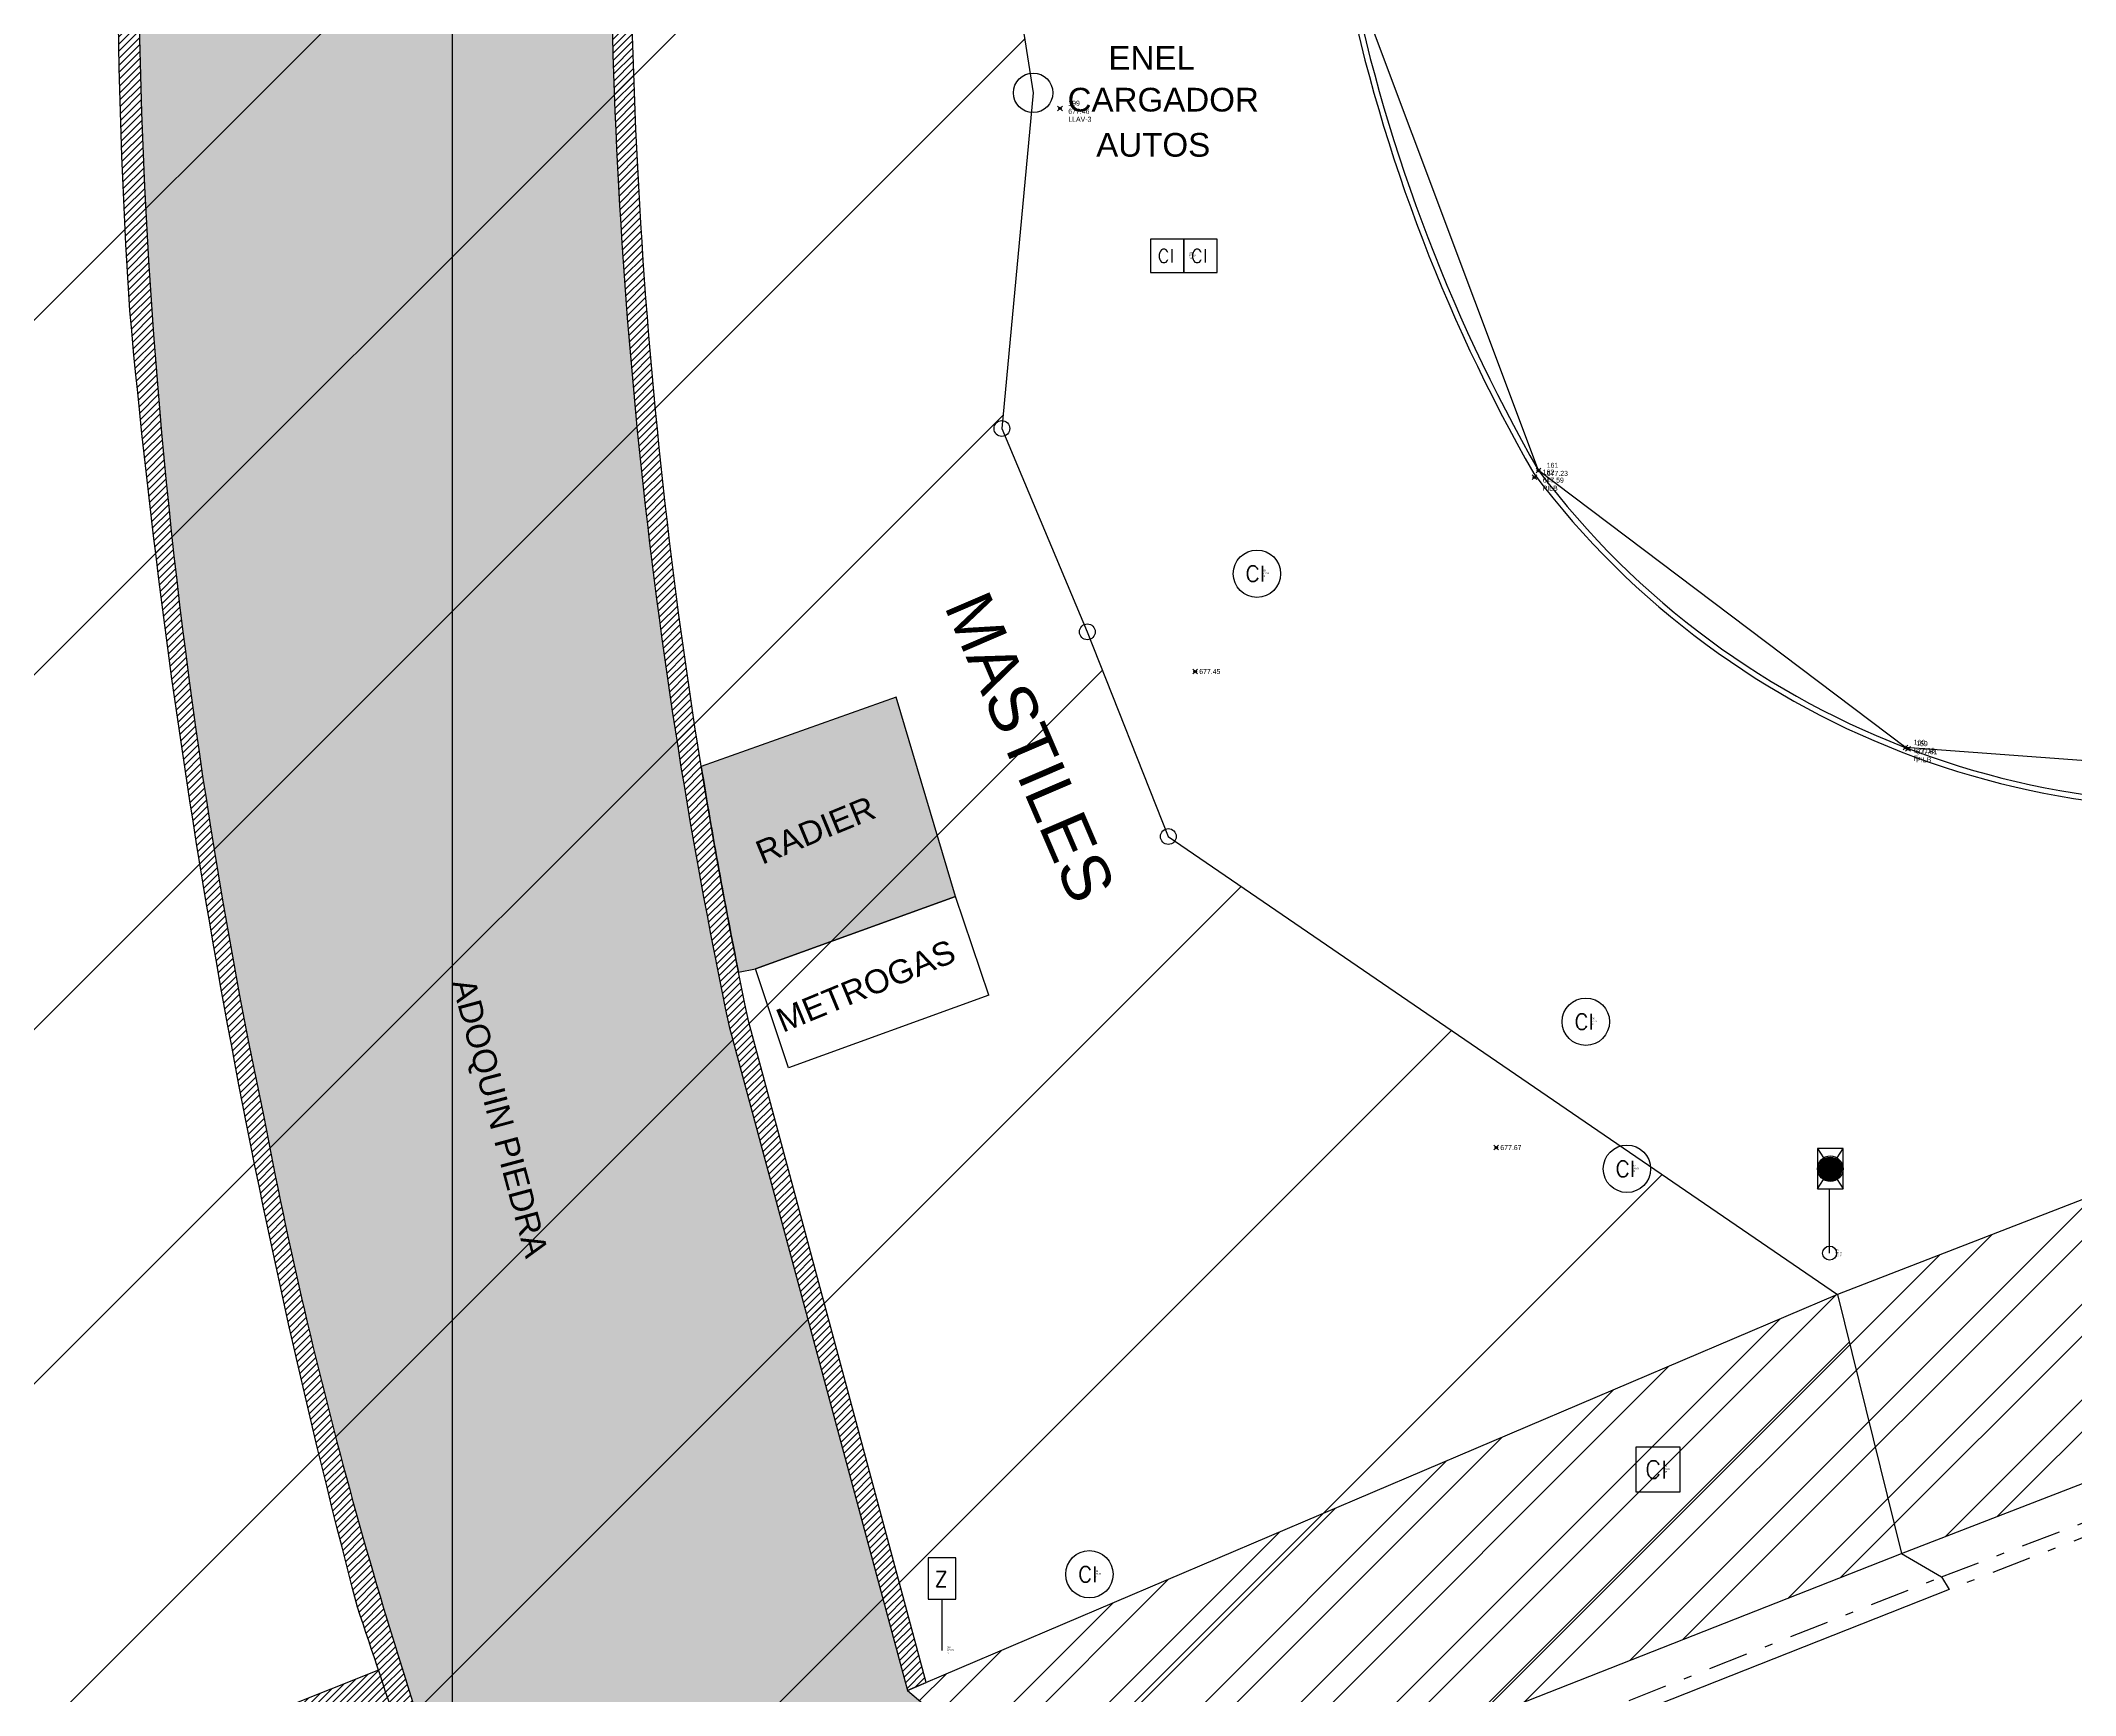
# Model space of a CAD drawing. Extents: x 352140 to 354978, y 6304672 to 6307963.
# Drawn here: x 352594.79 to 352620.55, y 6305463.35 to 6305484.3 of the extents above; entities that cross this region are included whole.
import ezdxf

# ---------------------------------------------------------------- set-up
doc = ezdxf.new("R2010")
doc.units = 0
doc.header["$PDMODE"] = 35
doc.header["$PDSIZE"] = 0.03
for name, pattern in [('DASHED', [19.049999999999997, 12.7, -6.35]), ('DIVIDE', [1.25, 0.5, -0.25, 0, -0.25, 0, -0.25]), ('JPG_DASHDOT', [1, 0.5, -0.25, 0, -0.25])]:
    doc.linetypes.add(name, pattern=pattern)
doc.layers.get('0').update_dxf_attribs({"linetype": 'CONTINUOUS'})
for name, color, linetype in [('0-LEVANTAMIENTO 2020.SEP', 252, 'CONTINUOUS'), ('02_Geo ext_Acotamiento', 7, 'CONTINUOUS'), ('1-CARGADOR DE AUTOS', 7, 'CONTINUOUS'), ('1-coordenadas', 8, 'CONTINUOUS'), ('1-LINEA DE CIERRO', 7, 'DIVIDE'), ('1-LINEA EXTERIOR EDIFICIO MADERAS', 252, 'CONTINUOUS'), ('1-MASTIL', 7, 'CONTINUOUS'), ('1-MURO', 7, 'CONTINUOUS'), ('1-PILETA', 131, 'CONTINUOUS'), ('1-RADIER', 251, 'CONTINUOUS'), ('1-VEREDA', 251, 'CONTINUOUS'), ('2-ACHURADO JARDINERA', 252, 'CONTINUOUS'), ('2-ACHURADO MURO', 9, 'CONTINUOUS'), ('2-ACHURADO RADIER', 9, 'CONTINUOUS'), ('2-ACHURADO VEREDA', 252, 'CONTINUOUS'), ('C-TOPO - BORDE - 3', 7, 'CONTINUOUS'), ('TOP-URB-SOLERAS', 2, 'JPG_DASHDOT'), ('V-NODE - 2013', 4, 'CONTINUOUS'), ('V-NODE-TEXT', 1, 'CONTINUOUS'), ('V-NODE-TEXT 2013', 2, 'CONTINUOUS'), ('Z-CI', 253, 'CONTINUOUS'), ('Z-CR', 253, 'CONTINUOUS'), ('Z-CR2', 253, 'CONTINUOUS'), ('Z-PCTV', 253, 'CONTINUOUS'), ('Z-Z', 253, 'CONTINUOUS')]:
    doc.layers.add(name, color=color, linetype=linetype)
doc.styles.add('A', font='arial.ttf', dxfattribs={"height": 2})
doc.styles.add('ROMANS', font='romans.shx', dxfattribs={"width": 0.75})
doc.dimstyles.new('Principal', dxfattribs={"dimscale": 0, "dimtxt": 2, "dimasz": 2, "dimexe": 1, "dimexo": 1, "dimtad": 1, "dimrnd": 0.05, "dimzin": 1, "dimtxsty": 'ROMANS', "dimcen": 2.5, "dimclrt": 2, "dimaunit": 2, "dimadec": 0, "dimazin": 0, "dimtfac": 1, "dimtmove": 0, "dimatfit": 3, "dimfxl": 1, "dimfxlon": 1, "dimarcsym": 0})
pattern_1 = [(45, (0, 0), (-0.0449012806053458, 0.0449012806053458), [])]

# ---------------------------------------------------------------- blocks, each defined once
blk = doc.blocks.new('COORDENADAS')
at = {"layer": '1-coordenadas'}
blk.add_line((420, -900.625), (420, -0.625), dxfattribs=at)
blk = doc.blocks.new('*U289', base_point=(352613.217, 6305470.286))
at = {"layer": 'V-NODE - 2013', "lineweight": -2}
blk.add_point((352613.217, 6305470.286), dxfattribs=at)
at = {"layer": 'V-NODE-TEXT 2013', "color": 0, "linetype": 'ByBlock', "insert": (352613.2686421356, 6305470.286), "char_height": 0.0635, "attachment_point": 4}
blk.add_mtext('677.67', dxfattribs=at)
blk = doc.blocks.new('*U291', base_point=(352609.4050000001, 6305476.315))
at = {"layer": 'V-NODE - 2013', "lineweight": -2}
blk.add_point((352609.4050000001, 6305476.315), dxfattribs=at)
at = {"layer": 'V-NODE-TEXT 2013', "color": 0, "linetype": 'ByBlock', "insert": (352609.4566421357, 6305476.315), "char_height": 0.0635, "attachment_point": 4}
blk.add_mtext('677.45', dxfattribs=at)
blk = doc.blocks.new('*U304', base_point=(352618.43, 6305475.336))
at = {"layer": 'V-NODE - 2013', "lineweight": -2}
blk.add_point((352618.43, 6305475.336), dxfattribs=at)
at = {"layer": 'V-NODE-TEXT 2013', "linetype": 'ByBlock', "char_height": 0.0635}
for s, insert, attachment_point in [('159', (352618.5346078644, 6305475.368892135), 7), ('677.61', (352618.5346078644, 6305475.331392135), 1), ('PILB', (352618.5346078644, 6305475.230392136), 1)]:
    blk.add_mtext(s, dxfattribs=dict(at, insert=insert, attachment_point=attachment_point))
blk = doc.blocks.new('*U305', base_point=(352613.7, 6305478.775))
at = {"layer": 'V-NODE - 2013', "lineweight": -2}
blk.add_point((352613.7, 6305478.775), dxfattribs=at)
at = {"layer": 'V-NODE-TEXT 2013', "linetype": 'ByBlock', "char_height": 0.0635}
for s, insert, attachment_point in [('677.59', (352613.8046078644, 6305478.770392136), 1), ('162', (352613.8046078644, 6305478.807892135), 7), ('PILB', (352613.8046078644, 6305478.669392136), 1)]:
    blk.add_mtext(s, dxfattribs=dict(at, insert=insert, attachment_point=attachment_point))
blk = doc.blocks.new('*U362', base_point=(352607.694, 6305483.447))
at = {"layer": 'V-NODE - 2013', "lineweight": -2}
blk.add_point((352607.694, 6305483.447), dxfattribs=at)
at = {"layer": 'V-NODE-TEXT 2013', "linetype": 'ByBlock', "char_height": 0.0635}
for s, insert, attachment_point in [('677.46', (352607.7986078644, 6305483.442392135), 1), ('199', (352607.7986078644, 6305483.479892135), 7), ('LLAV-3', (352607.7986078644, 6305483.341392135), 1)]:
    blk.add_mtext(s, dxfattribs=dict(at, insert=insert, attachment_point=attachment_point))
blk = doc.blocks.new('*U396', base_point=(352618.398, 6305475.353))
at = {"layer": 'V-NODE - 2013', "lineweight": -2}
blk.add_point((352618.398, 6305475.353), dxfattribs=at)
at = {"layer": 'V-NODE-TEXT 2013', "linetype": 'ByBlock', "char_height": 0.0635}
for s, insert, attachment_point in [('160', (352618.5026078644, 6305475.385892135), 7), ('677.18', (352618.5026078644, 6305475.348392135), 1), ('F', (352618.5026078644, 6305475.247392136), 1)]:
    blk.add_mtext(s, dxfattribs=dict(at, insert=insert, attachment_point=attachment_point))
blk = doc.blocks.new('*U397', base_point=(352613.752, 6305478.861))
at = {"layer": 'V-NODE - 2013', "lineweight": -2}
blk.add_point((352613.752, 6305478.861), dxfattribs=at)
at = {"layer": 'V-NODE-TEXT 2013', "linetype": 'ByBlock', "char_height": 0.0635}
for s, insert, attachment_point in [('677.23', (352613.8566078643, 6305478.856392135), 1), ('161', (352613.8566078643, 6305478.893892135), 7), ('F', (352613.8566078643, 6305478.755392135), 1)]:
    blk.add_mtext(s, dxfattribs=dict(at, insert=insert, attachment_point=attachment_point))
blk = doc.blocks.new('PCTV')
at = {"layer": 'Z-PCTV', "true_color": 0xbdbdbd}
h = blk.add_hatch(color=9, dxfattribs=at)
edge = h.paths.add_edge_path()
edge.add_arc((0.0454772490775213, 6.023784171789885), 0.8250000000000002, 0, 360)
at = {"layer": 'Z-PCTV', "color": 9, "true_color": 0xbdbdbd}
for p, q in [((-0.8668911588611081, 7.463793167844415), (-0.4428259086562321, 6.794482646510005)), ((0.5337804069276899, 6.794482646510005), (0.9578456570161507, 7.463793167844415)), ((-0.8668911588611081, 4.583775173872709), (-0.4428259086562321, 5.253085698932409)), ((-0.0001411712728441, 2.055277138948441), (-0.0001411712728441, 4.583775173872709)), ((0.5337804069276899, 5.253085698932409), (0.9578456570161507, 4.583775173872709)), ((1.164153e-10, 1.8626451e-09), (1.164153e-10, 3.879526246339083))]:
    blk.add_line(p, q, dxfattribs=at)
blk.add_lwpolyline([(0.9578456570161507, 4.583775173872709), (0.9578456570161507, 7.463793167844415), (-0.8668911588611081, 7.463793167844415), (-0.8668911588611081, 4.583775173872709)], close=True, dxfattribs=at)
for centre, radius in [((0.0454772490775213, 6.023784171789885), 0.9123684079669991), ((0.0454772490775213, 6.023784171789885), 0.8250000000000002), ((1.164153e-10, 1.8626451e-09), 0.5)]:
    blk.add_circle(centre, radius, dxfattribs=at)
blk = doc.blocks.new('*U714', base_point=(352617.438, 6305468.95))
at = {"layer": 'Z-PCTV', "linetype": 'ByBlock', "lineweight": -2, "xscale": 0.1773176706723187, "yscale": 0.1773176706723187, "zscale": 0.1773176706723187}
blk.add_blockref('PCTV', (352617.438, 6305468.95), dxfattribs=at)
at = {"layer": 'V-NODE-TEXT', "linetype": 'ByBlock', "char_height": 0.02}
for s, insert, attachment_point in [('908', (352617.5030000001, 6305468.99), 4), ('678.19', (352617.5030000001, 6305468.965000001), 1), ('°PCTV', (352617.5030000001, 6305468.920000002), 4)]:
    blk.add_mtext(s, dxfattribs=dict(at, insert=insert, attachment_point=attachment_point))
blk = doc.blocks.new('Z')
for p, q in [((0.8098501961303555, 5.399038457788265), (-0.8098501961303555, 5.399038457788265)), ((-0.8098501961303555, 5.399038457788265), (-0.8098501961303555, 3)), ((0.8098501961303555, 3), (0.8098501961303555, 5.399038457788265)), ((-0.8098501961303555, 3), (0.8098501961303555, 3)), ((0, 3), (0, 0))]:
    blk.add_line(p, q)
at = {"style": 'ROMANS'}
blk.add_text('Z', height=0.9, rotation=359.9999999999772, dxfattribs=at).set_placement((-0.4369630977835186, 3.705847114517383))
blk = doc.blocks.new('*U752', base_point=(352606.199, 6305463.915))
at = {"layer": 'Z-Z', "linetype": 'ByBlock', "lineweight": -2, "xscale": 0.2179037244193388, "yscale": 0.2179037244193388, "zscale": 0.2179037244193388}
blk.add_blockref('Z', (352606.199, 6305463.915), dxfattribs=at)
at = {"layer": 'V-NODE-TEXT', "linetype": 'ByBlock', "char_height": 0.02}
for s, insert, attachment_point in [('954', (352606.264, 6305463.955), 4), ('677.73', (352606.264, 6305463.930000001), 1), ('°Z', (352606.264, 6305463.885000002), 4)]:
    blk.add_mtext(s, dxfattribs=dict(at, insert=insert, attachment_point=attachment_point))
blk = doc.blocks.new('CR2')
at = {"layer": 'Z-CR2'}
for p, q in [((-1.6875, 0.84375), (-1.6875, -0.84375)), ((0, 0.84375), (-1.6875, 0.84375)), ((0, 0.84375), (0, -0.84375)), ((1.6875, 0.84375), (0, 0.84375)), ((0, -0.84375), (0, 0.84375)), ((1.6875, -0.84375), (1.6875, 0.84375)), ((-1.6875, -0.84375), (0, -0.84375)), ((0, -0.84375), (1.6875, -0.84375))]:
    blk.add_line(p, q, dxfattribs=at)
at = {"layer": 'Z-CR2', "style": 'ROMANS'}
for p in [(-1.332327535268632, -0.3390949674794683), (0.3551724647313677, -0.3390949674794683)]:
    blk.add_text('CI', height=0.675, rotation=359.999999999977, dxfattribs=at).set_placement(p)
blk = doc.blocks.new('*U773', base_point=(352609.262, 6305481.578))
at = {"layer": 'Z-CR2', "linetype": 'ByBlock', "lineweight": -2, "xscale": 0.2499999999999905, "yscale": 0.2499999999999905, "zscale": 0.2499999999999905}
blk.add_blockref('CR2', (352609.262, 6305481.578), dxfattribs=at)
at = {"layer": 'V-NODE-TEXT', "linetype": 'ByBlock', "char_height": 0.02}
for s, insert, attachment_point in [('677.30', (352609.327, 6305481.593), 1), ('1000', (352609.327, 6305481.618), 4), ('°CR2', (352609.327, 6305481.548000001), 4)]:
    blk.add_mtext(s, dxfattribs=dict(at, insert=insert, attachment_point=attachment_point))
blk = doc.blocks.new('CR')
at = {"layer": 'Z-CR', "color": 9, "true_color": 0xbdbdbd}
for p, q in [((-1.125, 1.125), (-1.125, -1.125)), ((1.125, 1.125), (-1.125, 1.125)), ((1.125, -1.125), (1.125, 1.125)), ((-1.125, -1.125), (1.125, -1.125))]:
    blk.add_line(p, q, dxfattribs=at)
at = {"layer": 'Z-CR', "color": 9, "true_color": 0xbdbdbd, "style": 'ROMANS'}
blk.add_text('CI', height=0.9, dxfattribs=at).set_placement((-0.6514367137569934, -0.4521266222000122))
blk = doc.blocks.new('*U777', base_point=(352615.265, 6305466.209))
at = {"layer": 'Z-CI', "linetype": 'ByBlock', "lineweight": -2, "xscale": 0.2499999999999905, "yscale": 0.2499999999999905, "zscale": 0.2499999999999905}
blk.add_blockref('CR', (352615.265, 6305466.209), dxfattribs=at)
at = {"layer": 'V-NODE-TEXT', "linetype": 'ByBlock', "char_height": 0.02}
for s, insert, attachment_point in [('911', (352615.33, 6305466.249), 4), ('678.09', (352615.33, 6305466.224), 1), ('°CR', (352615.33, 6305466.179000001), 4)]:
    blk.add_mtext(s, dxfattribs=dict(at, insert=insert, attachment_point=attachment_point))
blk = doc.blocks.new('CI')
at = {"layer": 'Z-CI'}
blk.add_circle((0, 0), 1.2, dxfattribs=at)
at = {"layer": 'Z-CI', "style": 'ROMANS'}
blk.add_text('CI', height=0.8, rotation=359.999999999977, dxfattribs=at).set_placement((-0.5790548566146754, -0.401890331827417))
blk = doc.blocks.new('*U796', base_point=(352608.066, 6305464.882))
at = {"layer": 'Z-CI', "linetype": 'ByBlock', "lineweight": -2, "xscale": 0.25, "yscale": 0.25, "zscale": 0.25}
blk.add_blockref('CI', (352608.066, 6305464.882), dxfattribs=at)
at = {"layer": 'V-NODE-TEXT', "linetype": 'ByBlock', "char_height": 0.02}
for s, insert, attachment_point in [('996', (352608.131, 6305464.922), 4), ('677.90', (352608.131, 6305464.897000001), 1), ('°CI', (352608.131, 6305464.852000002), 4)]:
    blk.add_mtext(s, dxfattribs=dict(at, insert=insert, attachment_point=attachment_point))
blk = doc.blocks.new('*U797', base_point=(352614.872, 6305470.017))
at = {"layer": 'Z-CI', "linetype": 'ByBlock', "lineweight": -2, "xscale": 0.25, "yscale": 0.25, "zscale": 0.25}
blk.add_blockref('CI', (352614.872, 6305470.017), dxfattribs=at)
at = {"layer": 'V-NODE-TEXT', "linetype": 'ByBlock', "char_height": 0.02}
for s, insert, attachment_point in [('997', (352614.937, 6305470.057), 4), ('678.09', (352614.937, 6305470.032000001), 1), ('°CI', (352614.937, 6305469.987000002), 4)]:
    blk.add_mtext(s, dxfattribs=dict(at, insert=insert, attachment_point=attachment_point))
blk = doc.blocks.new('*U798', base_point=(352614.351, 6305471.88))
at = {"layer": 'Z-CI', "linetype": 'ByBlock', "lineweight": -2, "xscale": 0.25, "yscale": 0.25, "zscale": 0.25}
blk.add_blockref('CI', (352614.351, 6305471.88), dxfattribs=at)
at = {"layer": 'V-NODE-TEXT', "linetype": 'ByBlock', "char_height": 0.02}
for s, insert, attachment_point in [('998', (352614.4160000001, 6305471.92), 4), ('678.02', (352614.4160000001, 6305471.895), 1), ('°CI', (352614.4160000001, 6305471.850000001), 4)]:
    blk.add_mtext(s, dxfattribs=dict(at, insert=insert, attachment_point=attachment_point))
blk = doc.blocks.new('*U799', base_point=(352610.187, 6305477.554))
at = {"layer": 'Z-CI', "linetype": 'ByBlock', "lineweight": -2, "xscale": 0.25, "yscale": 0.25, "zscale": 0.25}
blk.add_blockref('CI', (352610.187, 6305477.554), dxfattribs=at)
at = {"layer": 'V-NODE-TEXT', "linetype": 'ByBlock', "char_height": 0.02}
for s, insert, attachment_point in [('999', (352610.252, 6305477.594), 4), ('677.39', (352610.252, 6305477.569), 1), ('°CI', (352610.252, 6305477.524000001), 4)]:
    blk.add_mtext(s, dxfattribs=dict(at, insert=insert, attachment_point=attachment_point))
blk = doc.blocks.new('*D1356')
at = {"layer": '02_Geo ext_Acotamiento', "color": 0, "lineweight": -2, "transparency": 16777216}
blk.add_line((352474.0926318229, 6305972.204620175), (352473.118785715, 6305978.179346178), dxfattribs=at)
at = {"layer": '02_Geo ext_Acotamiento', "color": 0, "transparency": 16777216}
blk.add_solid([(352473.2832816129, 6305978.206158067), (352472.954289817, 6305978.152534289), (352472.9579143815, 6305979.166321564)], dxfattribs=at)
at = {"layer": '02_Geo ext_Acotamiento', "color": 2, "transparency": 16777216, "insert": (352474.5820595946, 6305974.84452452), "char_height": 1, "attachment_point": 5, "rotation": 279.2574751368675, "style": 'ROMANS'}
blk.add_mtext('R765,10', dxfattribs=at)

msp = doc.modelspace()

# ---------------------------------------------------------------- hatches: boundary and pattern name
at = {"layer": '0-LEVANTAMIENTO 2020.SEP'}
h = msp.add_hatch(dxfattribs=at)
h.set_pattern_fill('ANSI31', color=252)
h.set_pattern_definition([(45, (0, 0), (-2.245064030267288, 2.245064030267288), [])])
h.paths.add_polyline_path([(352458.213, 6305401.216), (352452.5030000001, 6305398.982), (352452.816, 6305399.28), (352452.609, 6305399.636), (352451.638, 6305400.227), (352457.678, 6305402.577), (352457.6890940124, 6305402.79046933), (352457.683, 6305402.996), (352454.252, 6305411.685), (352450.931, 6305420.069), (352447.151, 6305429.404), (352442.008, 6305442.347), (352436.835, 6305455.304), (352430.757, 6305470.685), (352440.792, 6305475.07), (352451.682, 6305479.894), (352465.771, 6305486.18), (352480.216, 6305492.535), (352496.407, 6305499.712), (352513.657, 6305507.299), (352529.161, 6305514.161), (352541.959, 6305519.8), (352561.9270000001, 6305528.675), (352571.449, 6305540.268), (352583.647, 6305555.178), (352598.213, 6305545.789), (352605.453, 6305541.805), (352602.222, 6305538.721), (352606.073, 6305535.813), (352608.645, 6305532.42), (352608.792, 6305532.234), (352608.857, 6305528.43), (352613.727, 6305525.092), (352613.9270000001, 6305524.926), (352609.716, 6305517.616), (352604.317, 6305502.974), (352607.353, 6305483.644), (352606.958, 6305479.393), (352608.039, 6305476.818), (352609.065, 6305474.225), (352617.537, 6305468.424), (352618.346, 6305465.146), (352618.854, 6305464.849), (352618.951, 6305464.69), (352608.801, 6305460.676), (352599.5790000001, 6305457.023), (352587.598, 6305452.326), (352574.209, 6305447), (352559.984, 6305441.387), (352541.368, 6305434.036), (352532.6930000001, 6305430.631), (352523.045, 6305426.8), (352512.509, 6305422.629), (352503.01, 6305418.889), (352490.722, 6305414.053), (352481.682, 6305410.475), (352476.439, 6305408.401), (352468.05, 6305405.104)])
at = {"layer": '1-LINEA EXTERIOR EDIFICIO MADERAS'}
h = msp.add_hatch(dxfattribs=at)
h.set_pattern_fill('ANSI31', color=252, scale=0.5, angle=90)
h.set_pattern_definition([(135, (0, 0), (-1.122532015133644, -1.122532015133644), [])])
h.paths.add_polyline_path([(352509.254, 6305464.349), (352489.235, 6305457.311, 0.0065932781608038), (352483.6259999999, 6305455.312, 0.2256717667101353), (352479.522, 6305451.091, 0.3693588562428354), (352482.833, 6305442.806, 0.1056205978651049), (352487.097, 6305441.999), (352494.7800000001, 6305441.975, 0.0227086098176546), (352512.9859999985, 6305443.076, 0.0092447578093706), (352519.6289999999, 6305443.906, 0.0080692619742306), (352526.9599999997, 6305445.081, 0.0077597449081626), (352532.1899999999, 6305446.09, 0.0031683170952073), (352537.0580000001, 6305447.14, 0.0185215460139237), (352547.9280000001, 6305449.983, -0.0004333161810392), (352550.8871250206, 6305450.916327354, 0.0248304168272112), (352567.4369999997, 6305456.785, 0.0246477398330264), (352573.1510000003, 6305459.473, 0.0650427478036376), (352578.1170000006, 6305463.010000001, 0.0322698784258163), (352582.0680000001, 6305467.188, 0.0662499782069823), (352589.221, 6305481.458, 0.0276415714303562), (352596.215999945, 6305502.436999799, 0.0138277541846846), (352598.7899999999, 6305513.005, 0.018853145310653), (352600.5434682252, 6305523.006413813, 0.1598312307879894), (352600.1129999997, 6305525.357000001, 0.0935265276959309), (352598.113, 6305527.807, 0.3807473771189547), (352588.95, 6305527.551), (352586.8780000001, 6305524.749), (352584.88, 6305521.705), (352583.088, 6305518.971), (352579.4810000001, 6305513.484), (352576.46, 6305508.881), (352569.643, 6305498.477), (352565.382, 6305491.97), (352560.315, 6305485.388), (352555.754, 6305481.548), (352539.433, 6305474.882), (352517.803, 6305467.362)])
at = {"layer": '2-ACHURADO JARDINERA'}
h = msp.add_hatch(dxfattribs=at)
h.set_pattern_fill('CROSS', color=256, scale=0.25)
h.set_pattern_definition([(0, (0, 0), (1.5875, 1.5875), [0.79375, -2.38125]), (90, (0.3968749999767169, -0.396874999627471), (-1.5875, 1.5875), [0.79375, -2.38125])])
h.paths.add_polyline_path([(352807.58, 6305421.813), (352857.313, 6305432.478), (352902.0680000001, 6305442.569), (352944.352, 6305451.754), (352994.7, 6305463.164), (353046.903, 6305475.514), (353092.39, 6305485.729), (353145.758, 6305497.876), (353144.258, 6305503.395), (353100.244, 6305493.41), (353059.279, 6305483.986), (353001.811, 6305470.928), (352950.675, 6305459.264), (352912.85, 6305450.546), (352850.724, 6305436.562), (352806.099, 6305426.903), (352769.806, 6305419.924), (352732.226, 6305412.88), (352692.279, 6305405.033), (352665.5680000001, 6305399.969), (352618.739, 6305391.031, 0.3546274536894559), (352616.2910000001, 6305386.209), (352665.262, 6305394.306), (352713.933, 6305403.621), (352757.54, 6305411.682)])
at = {"layer": '2-ACHURADO MURO'}
h = msp.add_hatch(dxfattribs=at)
h.set_pattern_fill('ANSI31', color=256, scale=0.02)
h.set_pattern_definition(pattern_1)
edge = h.paths.add_edge_path()
edge.add_arc((344661.8497472931, 6302825.394476231), 8364.201529479973, 18.36743993777663, 18.3922060908003)
edge.add_arc((352695.9973650972, 6305489.994936492), 100.4947646353103, 185.1987615133533, 194.715674444628, ccw=False)
edge.add_arc((352673.6391252978, 6305485.80148712), 77.87821733803584, 170.4597917945371, 183.6165667400765, ccw=False)
edge.add_arc((352705.8871725296, 6305474.937748189), 111.6100104921001, 159.2061722836214, 167.7026648189038, ccw=False)
edge.add_line((352601.547, 6305514.56), (352605.592, 6305523.604))
edge.add_line((352605.592, 6305523.604), (352603.3400000001, 6305524.862))
edge.add_line((352603.3400000001, 6305524.862), (352594.96, 6305529.443))
edge.add_line((352594.96, 6305529.443), (352595.0655265738, 6305529.636039224))
edge.add_line((352595.0655265738, 6305529.636039224), (352603.4464105751, 6305525.054555978))
edge.add_line((352603.4464105751, 6305525.054555978), (352605.9436394021, 6305523.659567584))
edge.add_line((352605.9436394021, 6305523.659567584), (352601.77, 6305514.429))
edge.add_line((352601.77, 6305514.429), (352598.743, 6305505.085))
edge.add_arc((352651.9069201864, 6305488.118704786), 55.80553362249491, 162.3004655635887, 177.4649637543866)
edge.add_arc((352670.8964102221, 6305486.044459532), 74.87832526216044, 176.5219800758811, 191.8431047423183)
edge.add_arc((352658.0216826527, 6305482.113894999), 61.48278072278394, 190.7204813498928, 200.0441823061847)
edge.add_line((352600.263, 6305461.041), (352599.983, 6305460.901))
edge.add_line((352599.983, 6305460.901), (352599.939, 6305461.036))
h = msp.add_hatch(dxfattribs=at)
h.set_pattern_fill('ANSI31', color=256, scale=0.02)
h.set_pattern_definition(pattern_1)
edge = h.paths.add_edge_path()
edge.add_arc((352686.9579808219, 6305480.988360007), 85.48630073132017, 148.9413849518528, 154.6299992815649)
edge.add_arc((352688.5745647103, 6305480.221786547), 87.27542854616858, 154.629999283043, 164.8887320147098)
edge.add_arc((352663.669820795, 6305486.225817338), 61.67056801123, 164.2419917390737, 179.2890796451443)
edge.add_arc((352672.2500396794, 6305486.280349662), 70.24963426626013, 179.4203818985459, 191.8796471872569)
edge.add_line((352603.505, 6305471.819), (352605.764, 6305463.41))
edge.add_line((352605.764, 6305463.41), (352606.0000652792, 6305463.510537783))
edge.add_line((352606.0000652792, 6305463.510537783), (352603.7536468498, 6305471.872703596))
edge.add_arc((352672.2554577348, 6305486.275852678), 69.9996342705326, 179.4206163967763, 191.8740126904121, ccw=False)
edge.add_arc((352663.6752388427, 6305486.221320355), 61.42056800774228, 164.2406759045452, 179.2888124588841, ccw=False)
edge.add_arc((352688.5799827561, 6305480.217289564), 87.02542854128218, 154.6299992815437, 164.8896612530922, ccw=False)
edge.add_arc((352686.9633988728, 6305480.983863023), 85.23630073159745, 148.9413849512123, 154.6299992808509, ccw=False)
edge.add_line((352613.94657804, 6305524.958524339), (352613.727, 6305525.092))
h = msp.add_hatch(dxfattribs=at)
h.set_pattern_fill('ANSI31', color=256, scale=0.02)
h.set_pattern_definition(pattern_1)
h.paths.add_polyline_path([(352570.1274895818, 6305460.949764613, 0.0774614702931447), (352573.772, 6305461.139, 0.1473999079227139), (352577.6289999996, 6305463.242, 0.0756206706111342), (352585.7530000001, 6305474.432), (352585.3976518487, 6305474.615651005, -0.0756206706000563), (352577.3443311874, 6305463.523004744, -0.1473999077342437), (352573.6899893192, 6305461.530502553, -0.0779200792229591), (352570.1477481505, 6305461.349815398, 0.0479757873484482), (352569.9721865977, 6305461.351339793, -0.1823020777407098), (352567.5836663992, 6305462.442136424), (352565.4521550501, 6305464.481538142), (352565.3069773008, 6305464.329803436), (352567.765, 6305461.978), (352571.43, 6305456.525), (352572.9742856766, 6305454.519473192, 0.226316466148615), (352574.9928670514, 6305453.567122289), (352584.3139168101, 6305457.280651073), (352591.8263909664, 6305460.311318476), (352591.8290000001, 6305460.305), (352599.2051696932, 6305463.245139983, 1.33459570512e-05), (352599.0643398165, 6305463.668862642), (352576.729, 6305454.766), (352575.547, 6305454.249, -0.3023344200493709), (352573.439, 6305454.899), (352572.0078724309, 6305456.757956519), (352569.57, 6305460.251, -0.5604434843573005)])
at = {"layer": '2-ACHURADO RADIER'}
h = msp.add_hatch(color=256, dxfattribs=at)
h.dxf.hatch_style = 1
h.paths.add_polyline_path([(352613.727, 6305525.092), (352607.0063436303, 6305529.698478636), (352606.8560000001, 6305529.485), (352606.8065884269, 6305529.516598312), (352606.1587634241, 6305528.50356785), (352606.024, 6305528.293), (352605.474, 6305528.645), (352603.4464105751, 6305525.054555978), (352605.9436394021, 6305523.659567584), (352601.77, 6305514.429), (352598.743, 6305505.085, 0.0662643390655127), (352596.156, 6305490.587, 0.0669507830187085), (352597.612, 6305470.677, 0.0407047786815624), (352600.263, 6305461.041), (352599.983, 6305460.901), (352599.796, 6305457.878), (352599.6469070245, 6305457.81831244), (352599.6197320306, 6305457.774975148), (352599.6271688355, 6305457.734852214), (352599.5269142411, 6305457.557983644), (352599.4739845979, 6305457.336406196), (352599.748480088, 6305457.267296766), (352608.764, 6305460.854), (352608.355, 6305461.211), (352605.764, 6305463.41), (352603.505, 6305471.819, -0.0544174198099486), (352602.004, 6305486.991, -0.0657498079904874), (352604.317, 6305502.974, -0.0447920854102137), (352609.7159999539, 6305517.615999904, -0.0248263614728804)])
h.paths.add_polyline_path([(352599.8729213467, 6305457.625284544), (352599.8198354833, 6305457.475270866), (352599.7687464135, 6305457.341525774), (352599.8004023364, 6305457.35490174), (352599.8023034632, 6305457.360448427), (352599.7357377963, 6305457.350541484), (352599.7808807107, 6305457.37631474), (352599.7931010114, 6305457.405283207), (352599.8198354833, 6305457.475270866), (352599.8729213467, 6305457.625284544), (352599.7741929364, 6305457.587205756), (352599.6761138779, 6305457.481288243), (352599.6575946732, 6305457.482996847), (352599.6415615235, 6305457.471734677), (352599.5813905418, 6305457.455072329), (352599.5515281087, 6305457.459323265), (352599.6707252147, 6305457.519364157), (352599.7269340593, 6305457.568080294), (352599.7587818687, 6305457.612040356), (352599.8126707103, 6305457.628758665), (352599.7741929364, 6305457.587205756)], flags=16)
h = msp.add_hatch(color=256, dxfattribs=at)
h.dxf.hatch_style = 1
h.paths.add_polyline_path([(352603.1516052832, 6305475.113130145, 0.0094634943621371), (352603.6235466224, 6305472.50597341), (352603.838, 6305472.549), (352606.3710000001, 6305473.466999999), (352605.6202230418, 6305475.991380449)])
for points in [[(352604.1433589362, 6305465.825350632), (352603.9053445781, 6305465.64518239), (352603.4270368516, 6305466.724216804), (352603.2711624325, 6305466.655193926), (352603.7490524417, 6305465.575974543), (352603.4556763547, 6305465.520835015), (352604.2147624563, 6305464.735342502)], [(352600.9856729412, 6305464.505175804), (352601.2205254623, 6305464.689446593), (352601.7174829707, 6305463.618873484), (352601.8721363446, 6305463.69059047), (352601.3755932813, 6305464.761355768), (352601.6679685079, 6305464.821577216), (352600.8953679878, 6305465.593780967)]]:
    msp.add_hatch(color=256, dxfattribs=at).paths.add_polyline_path(points)
at = {"layer": '2-ACHURADO VEREDA'}
h = msp.add_hatch(dxfattribs=at)
h.set_pattern_fill('ANSI32', color=256, scale=0.09)
h.set_pattern_definition([(45, (0, 0), (-0.6061672881721679, 0.6061672881721679), []), (45, (0.4041117000160739, 0), (-0.6061672881721679, 0.6061672881721679), [])])
h.paths.add_polyline_path([(352778.513, 6305530.641), (352778.682, 6305530.165, 0.3007595365701423), (352781.877, 6305535.88), (352781.4169367487, 6305539.545060242), (352780.967, 6305539.483), (352779.6957734602, 6305548.343635883), (352778.2067668742, 6305548.170730243), (352779.4290520796, 6305539.40398912), (352778.4, 6305538.745), (352779.051, 6305534.166), (352777.12, 6305533.349), (352776.949, 6305533.635), (352767.175, 6305529.661), (352757.695, 6305525.376), (352748.002, 6305520.893), (352737.888, 6305516.144), (352730.032, 6305512.591), (352725.232, 6305511.131), (352711.741, 6305505.751), (352701.822, 6305501.812), (352688.808, 6305496.674), (352675.3780000001, 6305491.326), (352662.77, 6305486.309), (352650.76, 6305481.531), (352641.08, 6305477.675), (352632.611, 6305474.335), (352623.668, 6305470.801), (352617.537, 6305468.424), (352605.764, 6305463.41), (352608.355, 6305461.211), (352618.346, 6305465.146), (352624.871, 6305467.668), (352633.825, 6305471.211), (352642.415, 6305474.593), (352652.307, 6305478.512), (352664.168, 6305483.169), (352676.565, 6305488.051), (352690.331, 6305493.466), (352703.095, 6305498.55), (352713.345, 6305502.582), (352726.41, 6305507.725), (352731.324, 6305509.731), (352740.236, 6305513.341), (352747.826, 6305516.788), (352758.93, 6305522.123), (352768.406, 6305526.356)])

# ---------------------------------------------------------------- linework, layer by layer
at = {"layer": '0-LEVANTAMIENTO 2020.SEP', "flags": 128}
msp.add_lwpolyline([(352583.647, 6305555.178), (352598.213, 6305545.789), (352605.453, 6305541.805), (352602.222, 6305538.721), (352606.073, 6305535.813), (352608.645, 6305532.42), (352608.792, 6305532.234), (352608.857, 6305528.43), (352613.727, 6305525.092), (352613.9270000001, 6305524.926), (352609.716, 6305517.616), (352604.317, 6305502.974), (352607.353, 6305483.644), (352606.958, 6305479.393), (352608.039, 6305476.818), (352609.065, 6305474.225), (352617.537, 6305468.424), (352618.346, 6305465.146), (352618.854, 6305464.849), (352618.951, 6305464.69), (352608.801, 6305460.676), (352599.5790000001, 6305457.023), (352587.598, 6305452.326)], dxfattribs=at)
at = {"layer": '1-CARGADOR DE AUTOS'}
msp.add_circle((352607.353, 6305483.644), 0.25, dxfattribs=at)
at = {"layer": '1-LINEA EXTERIOR EDIFICIO MADERAS', "flags": 128}
msp.add_lwpolyline([(352588.95, 6305527.551, -0.3807473771189547), (352598.113, 6305527.807, -0.0935265277130222), (352600.113, 6305525.357, -0.1600617061994976), (352600.543, 6305523.003, -0.0188467473423367), (352598.79, 6305513.005, -0.0138277539193638), (352596.216, 6305502.437, -0.0276415716914417), (352589.221, 6305481.458, -0.0662499782069886)], format="xyb", dxfattribs=at)
at = {"layer": '1-MASTIL'}
for centre in [(352606.958, 6305479.393), (352608.039, 6305476.818), (352609.065, 6305474.225)]:
    msp.add_circle(centre, 0.1, dxfattribs=at)
at = {"layer": '1-MURO', "flags": 128}
for points in [[(352599.939, 6305461.036, 0.0001080627287496), (352598.799, 6305464.467, -0.0415492509656661), (352595.9160000001, 6305480.889, -0.057470407345569), (352596.838, 6305498.709, -0.0370899361339792), (352601.547, 6305514.56), (352605.592, 6305523.604), (352603.3400000001, 6305524.862), (352594.96, 6305529.443), (352595.0655265738, 6305529.636039224), (352603.4464105751, 6305525.054555978), (352605.9436394021, 6305523.659567584), (352601.77, 6305514.429), (352598.743, 6305505.085, 0.0662643390654985), (352596.156, 6305490.587, 0.0669507830187024), (352597.612, 6305470.677, 0.0407047786815666), (352600.263, 6305461.041), (352599.983, 6305460.901)], [(352613.727, 6305525.092, 0.0248263611580718), (352609.716, 6305517.616, 0.0447920857189945), (352604.317, 6305502.974, 0.065749807990489), (352602.004, 6305486.991, 0.0544174198099505), (352603.505, 6305471.819), (352605.764, 6305463.41), (352606.0000652792, 6305463.510537783), (352603.7536468498, 6305471.872703596, -0.054391735690989), (352602.2594023614, 6305486.983687522, -0.0657544033635674), (352604.5634054621, 6305502.902966821, -0.0447961484284189), (352609.9473079896, 6305517.504387491, -0.0248263611577508), (352613.94657804, 6305524.958524339)]]:
    msp.add_lwpolyline(points, format="xyb", close=True, dxfattribs=at)
msp.add_lwpolyline([(352599.0643398166, 6305463.668862642), (352576.729, 6305454.766), (352575.547, 6305454.249, -0.3023344200493713), (352573.439, 6305454.899), (352572.0078724309, 6305456.757956519), (352569.57, 6305460.251, -0.5469740464784891), (352570.1060000001, 6305460.952, 0.0779200790161218), (352573.772, 6305461.139, 0.147399907942686), (352577.629, 6305463.242, 0.0756206706078784), (352585.7530000001, 6305474.432)], format="xyb", dxfattribs=at)
for points in [[(352606.3710000001, 6305473.466999999), (352603.838, 6305472.549)], [(352606.7910000001, 6305472.216), (352606.3710000001, 6305473.466999999)], [(352604.258, 6305471.298), (352603.838, 6305472.549)], [(352606.7910000001, 6305472.216), (352604.258, 6305471.298)]]:
    msp.add_lwpolyline(points, dxfattribs=at)
at = {"layer": '1-PILETA', "flags": 128}
for points in [[(352627.598, 6305516.285), (352622.3404703923, 6305512.960190223, 0.0731096879175292), (352615.6693882083, 6305505.887332592, 0.1111897802184214), (352611.0554899673, 6305492.270325617, 0.1649140013439508), (352613.6934359524, 6305478.822409449, 0.2948459980388811), (352624.5245796219, 6305474.834755254, 0.1944335499300754), (352631.8560409564, 6305479.983846026, -0.1211603580548818), (352638.4750702734, 6305485.75477864, -0.1211603580548818)], [(352627.64, 6305516.232), (352622.381, 6305512.903, 0.0730657924588067), (352615.728, 6305505.849, 0.1111805307535838), (352611.125, 6305492.262, 0.1648733046864044), (352613.752, 6305478.861, 0.2947275669920426), (352624.509, 6305474.903, 0.1944568839552551), (352631.798, 6305480.023, -0.1211787632995113), (352638.4430000001, 6305485.817, -0.1444331839228263)]]:
    msp.add_lwpolyline(points, format="xyb", dxfattribs=at)
at = {"layer": '1-RADIER'}
msp.add_line((352605.764, 6305463.41), (352608.355, 6305461.211), dxfattribs=at)
msp.add_lwpolyline([(352605.6202230418, 6305475.991380449), (352603.1516052832, 6305475.113130145, 0.0094634943621371), (352603.6235466224, 6305472.50597341), (352603.838, 6305472.549), (352606.3710000001, 6305473.466999999), (352605.6202230418, 6305475.991380449)], format="xyb", close=True, dxfattribs=at)
at = {"layer": '1-VEREDA', "flags": 128}
msp.add_lwpolyline([(352650.76, 6305481.531), (352641.08, 6305477.675), (352632.611, 6305474.335), (352623.668, 6305470.801), (352617.537, 6305468.424), (352605.764, 6305463.41), (352608.355, 6305461.211), (352618.346, 6305465.146), (352624.871, 6305467.668), (352633.825, 6305471.211), (352642.415, 6305474.593), (352652.307, 6305478.512)], dxfattribs=at)
at = {"layer": 'C-TOPO - BORDE - 3', "elevation": 679.37, "flags": 128}
msp.add_lwpolyline([(352650.76, 6305481.531), (352641.08, 6305477.675), (352632.611, 6305474.335), (352624.452, 6305474.813), (352624.509, 6305474.903), (352618.398, 6305475.353), (352613.752, 6305478.861), (352611.347, 6305485.278), (352611.125, 6305492.262), (352612.612, 6305499.135), (352615.728, 6305505.849), (352620.024, 6305510.854), (352622.381, 6305512.903), (352627.64, 6305516.232), (352630.852, 6305517.681), (352636.674, 6305518.961)], dxfattribs=at)
at = {"layer": 'TOP-URB-SOLERAS'}
msp.add_line((352608.764, 6305460.854), (352618.854, 6305464.849), dxfattribs=at)
at = {"layer": 'TOP-URB-SOLERAS', "flags": 128}
for points in [[(352618.854, 6305464.849), (352625.021, 6305467.203), (352634.071, 6305470.766), (352642.562, 6305474.132), (352652.485, 6305478.053), (352662.476, 6305481.993), (352676.698, 6305487.613), (352690.563, 6305493.092), (352703.274, 6305498.078), (352714.385, 6305502.511), (352726.509, 6305507.211), (352731.347, 6305509.152, 0.0221880989906358), (352748.051, 6305516.349, -0.0139917723469164), (352768.25, 6305525.771, -0.0008791284563787), (352778.682, 6305530.165, -0.0087480136905024)], [(352778.7508301909, 6305530.031724328, -0.0043676790401865), (352768.267, 6305525.571, 0.0178117151620236), (352748.137, 6305516.18, -0.0167950835091257), (352731.276, 6305508.927), (352726.567, 6305507.074), (352714.466, 6305502.374), (352703.285, 6305497.911), (352690.5520000001, 6305492.881), (352678.164, 6305488.008), (352664.311, 6305482.545), (352652.539, 6305477.903), (352642.641, 6305473.994), (352634.116, 6305470.602), (352625.019, 6305467.041), (352618.951, 6305464.69)]]:
    msp.add_lwpolyline(points, format="xyb", dxfattribs=at)

# ---------------------------------------------------------------- block references
at = {"color": 252, "linetype": 'DASHED'}
msp.add_blockref('COORDENADAS', (352180, 6306200.625), dxfattribs=at)
for name, p in [('*U362', (352607.694, 6305483.447)), ('*U305', (352613.7, 6305478.775)), ('*U397', (352613.752, 6305478.861)), ('*U291', (352609.4050000001, 6305476.315)), ('*U396', (352618.398, 6305475.353)), ('*U304', (352618.43, 6305475.336)), ('*U289', (352613.217, 6305470.286))]:
    msp.add_blockref(name, p)
at = {"layer": 'Z-CI'}
for name, p in [('*U799', (352610.187, 6305477.554)), ('*U798', (352614.351, 6305471.88)), ('*U797', (352614.872, 6305470.017)), ('*U796', (352608.066, 6305464.882))]:
    msp.add_blockref(name, p, dxfattribs=at)
at = {"layer": 'Z-CR'}
msp.add_blockref('*U777', (352615.265, 6305466.209), dxfattribs=at)
at = {"layer": 'Z-CR2'}
msp.add_blockref('*U773', (352609.262, 6305481.578), dxfattribs=at)
at = {"layer": 'Z-PCTV'}
msp.add_blockref('*U714', (352617.438, 6305468.95), dxfattribs=at)
at = {"layer": 'Z-Z'}
msp.add_blockref('*U752', (352606.199, 6305463.915), dxfattribs=at)

# ---------------------------------------------------------------- texts
at = {"layer": '1-LINEA DE CIERRO', "style": 'A'}
for s, p in [(' ENEL', (352608.190027424, 6305483.936565694)), ('CARGADOR ', (352607.7900051613, 6305483.407208169)), ('AUTOS', (352608.1520909409, 6305482.835304756))]:
    msp.add_text(s, height=0.3, dxfattribs=at).set_placement(p)
for s, height, rotation, p in [('MASTILES', 0.6000000000000001, 293.2421965216806, (352606.2217764417, 6305477.144848993)), ('RADIER', 0.3, 22.46453572138997, (352603.9231308053, 6305473.866274268)), ('METROGAS', 0.3, 22.46453572138997, (352604.1842694649, 6305471.738006826)), ('ADOQUIN PIEDRA', 0.3, 285.0040344790299, (352599.9907676988, 6305472.378099641))]:
    msp.add_text(s, height=height, rotation=rotation, dxfattribs=at).set_placement(p)

# ---------------------------------------------------------------- dimensions: what is measured, and where the dimension line sits
at = {"layer": '02_Geo ext_Acotamiento'}
dim = msp.add_radius_dim(center=(352596.0415848349, 6305224.025236828), mpoint=(352472.9579143815, 6305979.166321564), dimstyle='Principal', override={"dimscale": 0, "dimaunit": 0, "dimfxl": 0.22, "dimarcsym": 1}, dxfattribs=at)
dim.commit()
dim.dimension.update_dxf_attribs({"geometry": '*D1356', "text_midpoint": (352473.686144437, 6305974.698495483), "dimtype": 164})

doc.saveas('drawing.dxf')
